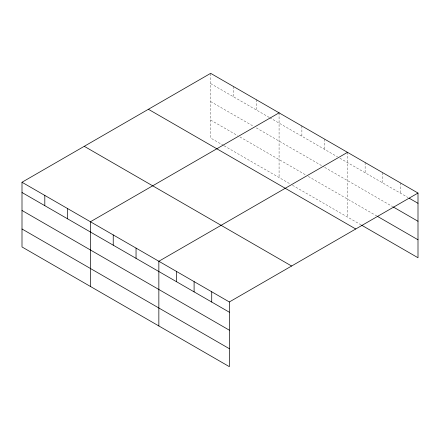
<?xml version="1.0" encoding="UTF-8"?>
<svg xmlns="http://www.w3.org/2000/svg" width="440" height="440" viewBox="0 0 440 440"><rect width="100%" height="100%" fill="white"/><g stroke="black" fill="none" stroke-linecap="round" stroke-linejoin="round"><path stroke-width="0.33" stroke-dasharray="2.2 1.65" d="M210.65 83.589L269.137 117.354M269.72 117.689L337.557 156.86M339.9 158.208L408.012 197.532M210.65 101.558L253.347 126.203M256.267 127.892L323.527 166.722M324.693 167.398L392.739 206.685M210.65 120.071L237.556 135.603M239.894 136.95L305.982 175.104M308.319 176.457L376.877 216.035M223.52 145.464L210.65 138.034L210.65 73.337M224.103 145.799L290.191 183.959M292.529 185.306L361.014 224.846M400.378 182.87L400.378 193.122M382.75 172.695L382.75 182.947M365.129 162.52L365.129 172.772M347.501 152.345L347.501 217.047M324.693 139.178L324.693 149.43M301.884 126.011L301.884 136.263M279.076 112.838L279.076 177.54M256.267 99.671L256.267 109.923M233.459 86.504L233.459 96.756"/><path stroke-width="0.66" d="M229.35 330.187L229.35 301.966L22 182.254L22 246.956L229.35 366.663L229.35 330.187L22 210.474M361.603 225.187L418 257.747L418 193.045L210.65 73.337L22 182.254M279.076 112.838L90.425 221.76L90.425 286.457M347.501 152.345L158.851 261.261L158.851 325.963M229.35 301.966L418 193.045M409.189 198.209L418 203.302M393.327 207.02L418 221.265M377.465 216.376L418 239.778M148.396 109.28L355.745 228.987M84.255 146.311L291.605 266.024M22 192.506L229.35 312.219M22 228.987L229.35 348.695M211.723 291.786L211.723 302.043M194.101 281.611L194.101 291.868M176.473 271.436L176.473 281.688M136.043 248.094L136.043 258.346M113.234 234.927L113.234 245.179M67.617 208.588L67.617 218.84M44.809 195.421L44.809 205.673"/></g></svg>
